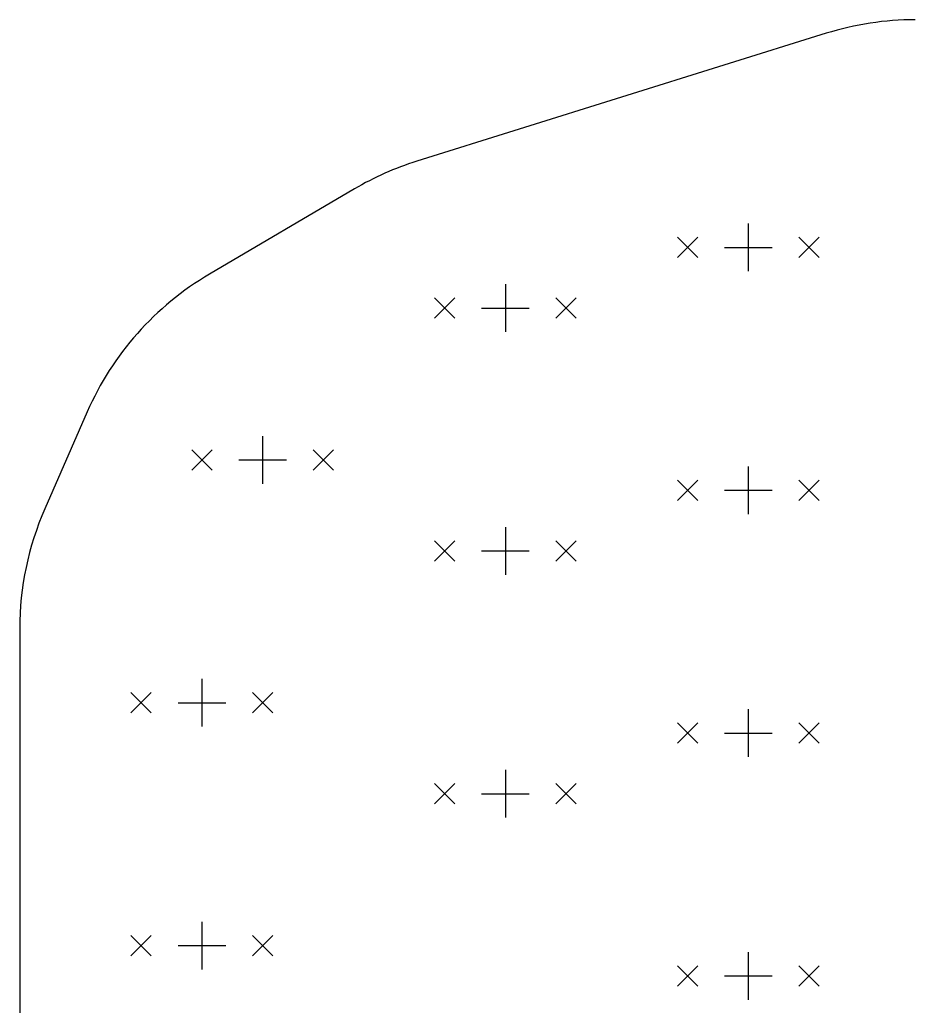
# Model space of a CAD drawing. Extents: x 23 to 230, y -194 to -24.
# Drawn here: x 25.4 to 100.3, y -106.7 to -24.1 of the extents above; entities that cross this region are included whole.
import ezdxf

# ---------------------------------------------------------------- set-up
doc = ezdxf.new("R2010")
doc.units = 0
doc.layers.add('BLACK', color=7, linetype='CONTINUOUS')

msp = doc.modelspace()

# ---------------------------------------------------------------- linework, layer by layer
at = {"layer": 'BLACK', "linetype": 'CONTINUOUS'}
for p, q in [((92.878398, -25.268001), (58.622258, -35.973044)), ((53.40363, -38.286688), (41.271756, -45.423085)), ((86.36, -41.1861), (86.36, -45.1739)), ((80.4291, -42.3291), (82.1309, -44.0309)), ((82.1309, -42.3291), (80.4291, -44.0309)), ((90.5891, -42.3291), (92.2909, -44.0309)), ((92.2909, -42.3291), (90.5891, -44.0309)), ((84.3661, -43.18), (88.3539, -43.18)), ((66.04, -46.2661), (66.04, -50.2539)), ((60.1091, -47.4091), (61.8109, -49.1109)), ((61.8109, -47.4091), (60.1091, -49.1109)), ((70.2691, -47.4091), (71.9709, -49.1109)), ((71.9709, -47.4091), (70.2691, -49.1109)), ((64.0461, -48.26), (68.0339, -48.26)), ((31.043326, -56.950969), (27.496067, -65.05899)), ((45.72, -58.9661), (45.72, -62.9539)), ((39.7891, -60.1091), (41.4909, -61.8109)), ((41.4909, -60.1091), (39.7891, -61.8109)), ((49.9491, -60.1091), (51.6509, -61.8109)), ((51.6509, -60.1091), (49.9491, -61.8109)), ((43.7261, -60.96), (47.7139, -60.96)), ((86.36, -61.5061), (86.36, -65.4939)), ((80.4291, -62.6491), (82.1309, -64.3509)), ((82.1309, -62.6491), (80.4291, -64.3509)), ((90.5891, -62.6491), (92.2909, -64.3509)), ((92.2909, -62.6491), (90.5891, -64.3509)), ((84.3661, -63.5), (88.3539, -63.5)), ((66.04, -66.5861), (66.04, -70.5739)), ((60.1091, -67.7291), (61.8109, -69.4309)), ((61.8109, -67.7291), (60.1091, -69.4309)), ((70.2691, -67.7291), (71.9709, -69.4309)), ((71.9709, -67.7291), (70.2691, -69.4309)), ((64.0461, -68.58), (68.0339, -68.58)), ((25.4, -75.079461), (25.4, -130.97)), ((40.64, -79.2861), (40.64, -83.2739)), ((34.7091, -80.4291), (36.4109, -82.1309)), ((36.4109, -80.4291), (34.7091, -82.1309)), ((44.8691, -80.4291), (46.5709, -82.1309)), ((46.5709, -80.4291), (44.8691, -82.1309)), ((38.6461, -81.28), (42.6339, -81.28)), ((86.36, -81.8261), (86.36, -85.8139)), ((80.4291, -82.9691), (82.1309, -84.6709)), ((82.1309, -82.9691), (80.4291, -84.6709)), ((90.5891, -82.9691), (92.2909, -84.6709)), ((92.2909, -82.9691), (90.5891, -84.6709)), ((84.3661, -83.82), (88.3539, -83.82)), ((66.04, -86.9061), (66.04, -90.8939)), ((60.1091, -88.0491), (61.8109, -89.7509)), ((61.8109, -88.0491), (60.1091, -89.7509)), ((70.2691, -88.0491), (71.9709, -89.7509)), ((71.9709, -88.0491), (70.2691, -89.7509)), ((64.0461, -88.9), (68.0339, -88.9)), ((40.64, -99.6061), (40.64, -103.5939)), ((34.7091, -100.7491), (36.4109, -102.4509)), ((36.4109, -100.7491), (34.7091, -102.4509)), ((44.8691, -100.7491), (46.5709, -102.4509)), ((46.5709, -100.7491), (44.8691, -102.4509)), ((38.6461, -101.6), (42.6339, -101.6)), ((86.36, -102.1461), (86.36, -106.1339)), ((80.4291, -103.2891), (82.1309, -104.9909)), ((82.1309, -103.2891), (80.4291, -104.9909)), ((90.5891, -103.2891), (92.2909, -104.9909)), ((92.2909, -103.2891), (90.5891, -104.9909)), ((84.3661, -104.14), (88.3539, -104.14))]:
    msp.add_line(p, q, dxfattribs=at)
at = {"layer": 'BLACK'}
for centre, radius, start, end in [((100.335227, -49.129695), 24.999696, 89.9998965, 107.35413452), ((66.079165, -59.835115), 25.000078, 107.35404637, 120.4655246), ((53.94728, -66.971459), 25.000027, 120.46556505, 156.37060069), ((50.399999, -75.079461), 25, 156.37061998, 179.99999855)]:
    msp.add_arc(centre, radius, start, end, dxfattribs=at)

doc.saveas('drawing.dxf')
